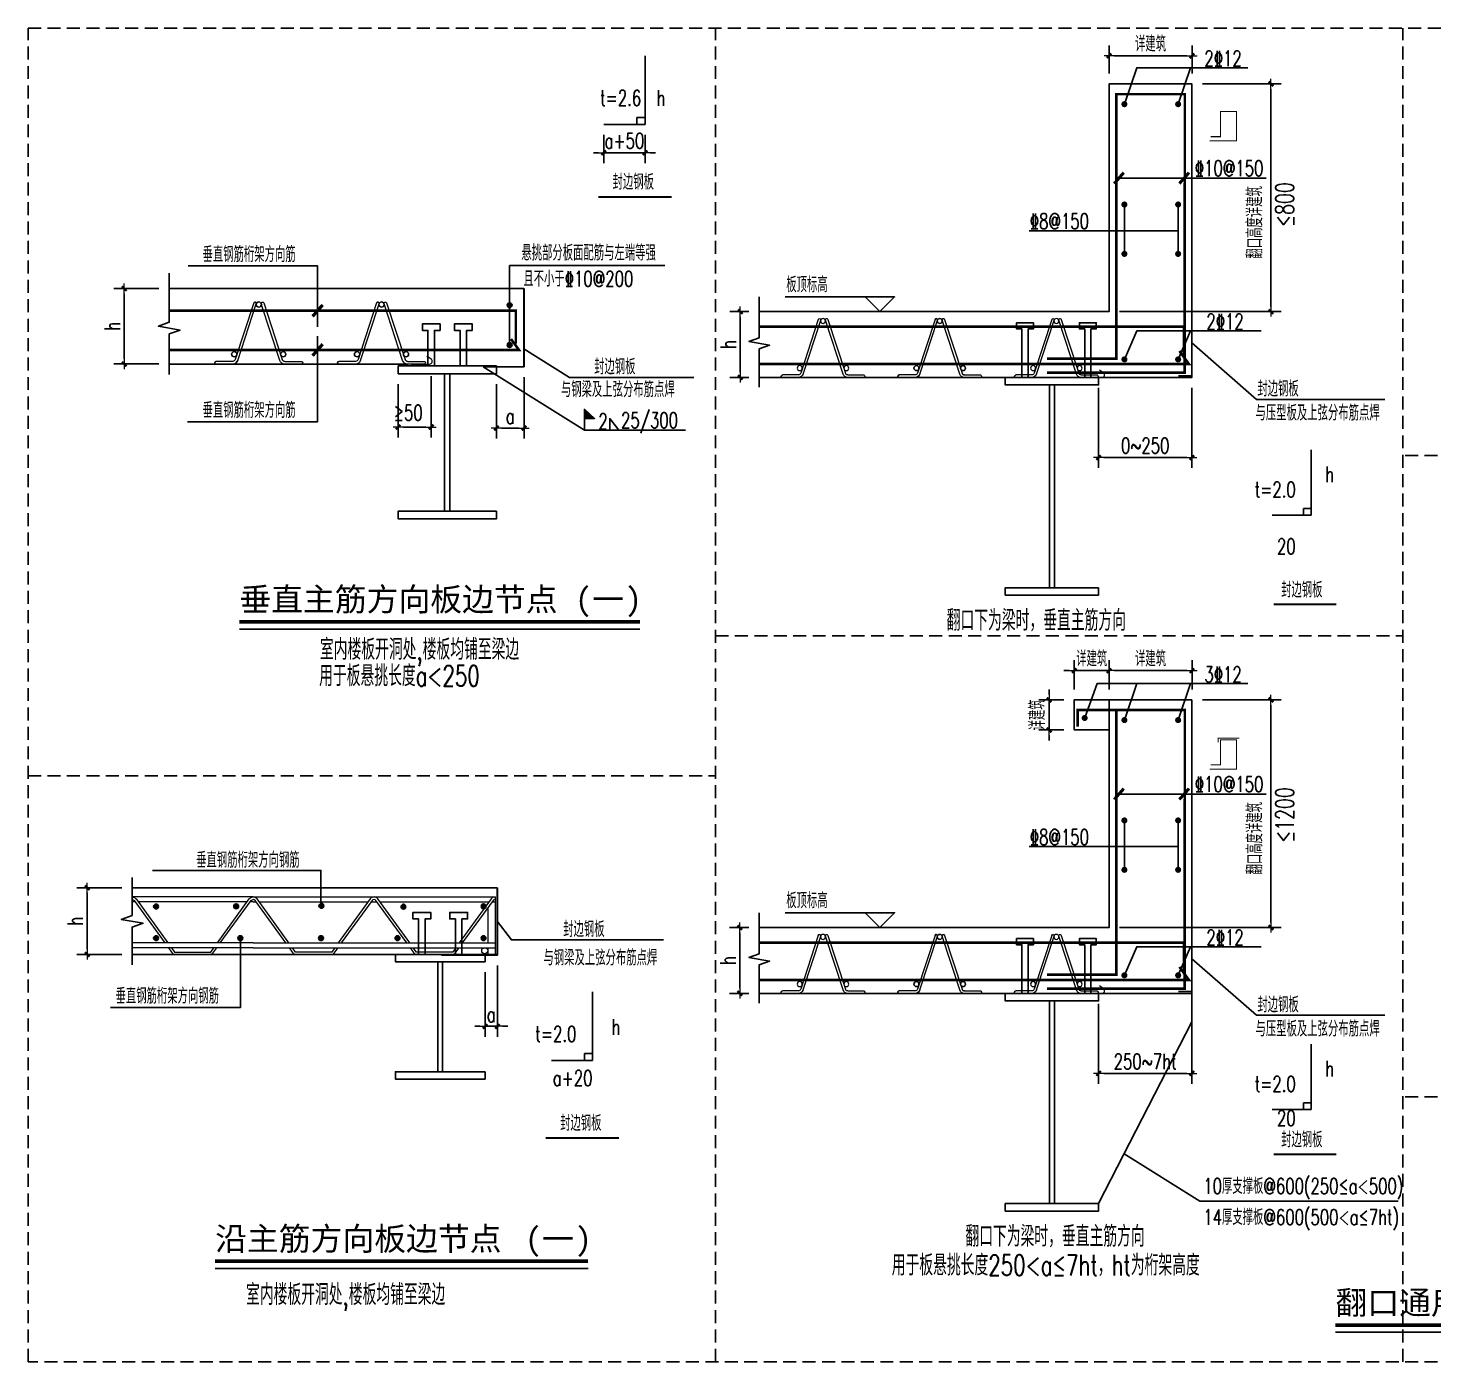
# Model space of a CAD drawing. Extents: x -1201378 to 2367219, y -619313 to 244905.
# Drawn here: x 458975 to 499653, y -465707 to -427110 of the extents above; entities that cross this region are included whole.
import ezdxf
from ezdxf.enums import TextEntityAlignment as Align

# ---------------------------------------------------------------- set-up
doc = ezdxf.new("R2010")
doc.units = 0
doc.header["$LTSCALE"] = 1000
doc.linetypes.add('DASHED', pattern=[0.75, 0.5, -0.25])
doc.linetypes.add('HIDDEN', pattern=[0.375, 0.25, -0.125])
doc.layers.get('0').update_dxf_attribs({"linetype": 'CONTINUOUS'})
doc.layers.get('Defpoints').update_dxf_attribs({"linetype": 'CONTINUOUS'})
for name, color, linetype in [('dsptext_col', 2, 'CONTINUOUS'), ('S-BAR', 1, 'CONTINUOUS'), ('S-BAR-DISTRIBUTED', 3, 'CONTINUOUS'), ('S-BG', 131, 'CONTINUOUS'), ('S-SHAPE', 51, 'CONTINUOUS'), ('S-SHAPE1', 165, 'CONTINUOUS'), ('S-SHAPE2', 165, 'HIDDEN'), ('S-SS', 111, 'CONTINUOUS'), ('S-STEEL-BEAM-PRI', 140, 'DASHED'), ('S-STEEL-BEAM-SEC', 31, 'DASHED'), ('S-STEEL-BOLT', 15, 'CONTINUOUS'), ('S-STEEL-PLATE', 7, 'CONTINUOUS'), ('S-TEXT', 21, 'CONTINUOUS')]:
    doc.layers.add(name, color=color, linetype=linetype)
doc.layers.add('S-dim', color=81, linetype='CONTINUOUS', lineweight=0)
doc.layers.add('S-STEEL-BAR-TRUSS-DECK', color=6, linetype='CONTINUOUS', lineweight=0)
doc.styles.add('DIM-TEXT', font='tj-romans1.shx', dxfattribs={"width": 0.7, "bigfont": 'tj-hztxt1.shx'})
doc.styles.add('SS1', font='tj-romans1.shx', dxfattribs={"width": 0.7, "bigfont": 'tj-hztxt1.shx'})
doc.styles.add('黑体', font='simhei.ttf', dxfattribs={"width": 0.8})
doc.dimstyles.new('S-100A', dxfattribs={"dimscale": 100, "dimtxt": 3, "dimasz": 1, "dimexe": 2, "dimexo": 2, "dimgap": 0.8, "dimtad": 1, "dimdec": 0, "dimzin": 0, "dimdsep": 46, "dimtxsty": 'SS1', "dimblk1": 'TT', "dimblk2": 'TT', "dimsah": 1, "dimcen": 1, "dimclrd": 256, "dimclre": 256, "dimclrt": 256, "dimadec": 0, "dimazin": 0, "dimtfac": 1, "dimtdec": 0, "dimtix": 1, "dimtmove": 2, "dimatfit": 0, "dimldrblk": 'TT', "dimfxl": 2, "dimtolj": 1, "dimtzin": 0, "dimarcsym": 0})

# ---------------------------------------------------------------- blocks, each defined once
blk = doc.blocks.new('钢筋桁架剖面')
at = {"color": 6}
for points in [[(-32.2, 5.5), (-3.8, 92.2, 1), (-7.6, 93.5), (-36, 6.8, -0.324329), (-39.8, 4), (-65.5, 4, 1), (-65.5, 0), (-39.8, 0, 0.324329)], [(32.2, 5.5), (3.8, 92.2, -1), (7.6, 93.5), (36, 6.8, 0.324329), (39.8, 4), (65.5, 4, -1), (65.5, 0), (39.8, 0, -0.324329)]]:
    blk.add_lwpolyline(points, format="xyb", close=True, dxfattribs=at)
for centre in [(0, 91), (-37.5, 15), (37.5, 15)]:
    blk.add_circle(centre, 4, dxfattribs=at)
blk = doc.blocks.new('TT')
blk.add_line((-0.97, 0), (0.97, 0))
at = {"const_width": 0.45}
blk.add_lwpolyline([(-0.44, -0.44), (0.44, 0.44)], dxfattribs=at)
blk = doc.blocks.new('*D6433')
at = {"layer": 'Defpoints', "color": 0, "transparency": 16777216}
for p in [(491138, -506760), (491775, -506609), (491138, -507789)]:
    blk.add_point(p, dxfattribs=at)
at = {"layer": 'S-dim', "lineweight": -2, "transparency": 16777216}
for p, q in [((491775, -506809), (491775, -507989)), ((491138, -506960), (491138, -507989)), ((491675, -507789), (491238, -507789))]:
    blk.add_line(p, q, dxfattribs=at)
at = {"layer": 'S-dim', "lineweight": -2, "transparency": 16777216, "xscale": 100, "yscale": 100, "zscale": 100, "rotation": 180}
blk.add_blockref('TT', (491138, -507789), dxfattribs=at)
at = {"layer": 'S-dim', "lineweight": -2, "transparency": 16777216, "xscale": 100, "yscale": 100, "zscale": 100}
blk.add_blockref('TT', (491775, -507789), dxfattribs=at)
at = {"layer": 'S-dim', "transparency": 16777216, "insert": (491332, -507513), "char_height": 300, "attachment_point": 5, "style": 'SS1'}
blk.add_mtext('\\A1;{\\Fromans,gbhzfs|c134;≥}50', dxfattribs=at)
blk = doc.blocks.new('*D6434')
at = {"layer": 'Defpoints', "color": 0, "transparency": 16777216}
for p in [(486723, -505117), (485854, -506572), (486723, -506572)]:
    blk.add_point(p, dxfattribs=at)
at = {"layer": 'S-dim', "lineweight": -2, "transparency": 16777216}
for p, q in [((486523, -505117), (485654, -505117)), ((485854, -505217), (485854, -506472)), ((486523, -506572), (485654, -506572))]:
    blk.add_line(p, q, dxfattribs=at)
at = {"layer": 'S-dim', "lineweight": -2, "transparency": 16777216, "xscale": 100, "yscale": 100, "zscale": 100}
for p, rotation in [((485854, -505117), 90), ((485854, -506572), 270)]:
    blk.add_blockref('TT', p, dxfattribs=dict(at, rotation=rotation))
at = {"layer": 'S-dim', "transparency": 16777216, "insert": (485624, -505845), "char_height": 300, "attachment_point": 5, "rotation": 90, "style": 'SS1'}
blk.add_mtext('\\A1;h', dxfattribs=at)
blk = doc.blocks.new('*D6435')
at = {"layer": 'Defpoints', "color": 0, "transparency": 16777216}
for p in [(493032, -506760), (493567, -506626), (493567, -507808)]:
    blk.add_point(p, dxfattribs=at)
at = {"layer": 'S-dim', "lineweight": -2, "transparency": 16777216}
for p, q in [((493567, -506826), (493567, -508008)), ((493032, -506960), (493032, -508008)), ((493132, -507808), (493467, -507808))]:
    blk.add_line(p, q, dxfattribs=at)
at = {"layer": 'S-dim', "lineweight": -2, "transparency": 16777216, "xscale": 100, "yscale": 100, "zscale": 100, "rotation": 180}
blk.add_blockref('TT', (493032, -507808), dxfattribs=at)
at = {"layer": 'S-dim', "lineweight": -2, "transparency": 16777216, "xscale": 100, "yscale": 100, "zscale": 100}
blk.add_blockref('TT', (493567, -507808), dxfattribs=at)
at = {"layer": 'S-dim', "transparency": 16777216, "insert": (493300, -507578), "char_height": 300, "attachment_point": 5, "style": 'SS1'}
blk.add_mtext('\\A1;a', dxfattribs=at)
blk = doc.blocks.new('*D6436')
at = {"layer": 'Defpoints', "color": 0, "transparency": 16777216}
for p in [(495105, -501951), (495900, -501951), (495900, -502496)]:
    blk.add_point(p, dxfattribs=at)
at = {"layer": 'S-dim', "lineweight": -2, "transparency": 16777216}
for p, q in [((495105, -502151), (495105, -502696)), ((495900, -502151), (495900, -502696)), ((495005, -502496), (494905, -502496)), ((495105, -502496), (495900, -502496)), ((496000, -502496), (496100, -502496))]:
    blk.add_line(p, q, dxfattribs=at)
at = {"layer": 'S-dim', "lineweight": -2, "transparency": 16777216, "xscale": 100, "yscale": 100, "zscale": 100}
blk.add_blockref('TT', (495105, -502496), dxfattribs=at)
at = {"layer": 'S-dim', "lineweight": -2, "transparency": 16777216, "xscale": 100, "yscale": 100, "zscale": 100, "rotation": 180}
blk.add_blockref('TT', (495900, -502496), dxfattribs=at)
at = {"layer": 'S-dim', "transparency": 16777216, "insert": (495503, -502266), "char_height": 300, "attachment_point": 5, "style": 'SS1'}
blk.add_mtext('\\A1;a+50', dxfattribs=at)
blk = doc.blocks.new('*D6448')
at = {"layer": 'Defpoints', "color": 0, "transparency": 16777216}
for p in [(506452, -500626), (504852, -501168), (506452, -501168)]:
    blk.add_point(p, dxfattribs=at)
at = {"layer": 'S-dim', "lineweight": -2, "transparency": 16777216}
for p, q in [((504852, -500968), (504852, -500426)), ((506452, -500968), (506452, -500426)), ((504952, -500626), (506352, -500626))]:
    blk.add_line(p, q, dxfattribs=at)
at = {"layer": 'S-dim', "lineweight": -2, "transparency": 16777216, "xscale": 100, "yscale": 100, "zscale": 100, "rotation": 180}
blk.add_blockref('TT', (504852, -500626), dxfattribs=at)
at = {"layer": 'S-dim', "lineweight": -2, "transparency": 16777216, "xscale": 100, "yscale": 100, "zscale": 100}
blk.add_blockref('TT', (506452, -500626), dxfattribs=at)
at = {"layer": 'S-dim', "transparency": 16777216, "insert": (505652, -500396), "char_height": 300, "attachment_point": 5, "style": 'SS1'}
blk.add_mtext('\\A1;详建筑', dxfattribs=at)
blk = doc.blocks.new('*D6449')
at = {"layer": 'Defpoints', "color": 0, "transparency": 16777216}
for p in [(498104, -505562), (497738, -506832), (498104, -506832)]:
    blk.add_point(p, dxfattribs=at)
at = {"layer": 'S-dim', "lineweight": -2, "transparency": 16777216}
for p, q in [((497904, -505562), (497538, -505562)), ((497738, -505662), (497738, -506732)), ((497904, -506832), (497538, -506832))]:
    blk.add_line(p, q, dxfattribs=at)
at = {"layer": 'S-dim', "lineweight": -2, "transparency": 16777216, "xscale": 100, "yscale": 100, "zscale": 100}
for p, rotation in [((497738, -505562), 90), ((497738, -506832), 270)]:
    blk.add_blockref('TT', p, dxfattribs=dict(at, rotation=rotation))
at = {"layer": 'S-dim', "transparency": 16777216, "insert": (497508, -506197), "char_height": 300, "attachment_point": 5, "rotation": 90, "style": 'SS1'}
blk.add_mtext('\\A1;h', dxfattribs=at)
blk = doc.blocks.new('*D6439')
at = {"layer": 'Defpoints', "color": 0, "transparency": 16777216}
for p in [(506452, -501168), (504852, -505562), (507975, -505562)]:
    blk.add_point(p, dxfattribs=at)
at = {"layer": 'S-dim', "lineweight": -2, "transparency": 16777216}
for p, q in [((506652, -501168), (508175, -501168)), ((507975, -501268), (507975, -505462)), ((505052, -505562), (508175, -505562))]:
    blk.add_line(p, q, dxfattribs=at)
at = {"layer": 'S-dim', "lineweight": -2, "transparency": 16777216, "xscale": 100, "yscale": 100, "zscale": 100}
for p, rotation in [((507975, -501168), 90), ((507975, -505562), 270)]:
    blk.add_blockref('TT', p, dxfattribs=dict(at, rotation=rotation))
at = {"layer": 'S-dim', "transparency": 16777216, "insert": (507661, -503839), "char_height": 300, "attachment_point": 5, "rotation": 90, "style": 'SS1'}
blk.add_mtext('\\A1;翻口高度详建筑', dxfattribs=at)
blk = doc.blocks.new('*D6440')
at = {"layer": 'Defpoints', "color": 0, "transparency": 16777216}
for p in [(504650, -506832), (506449, -506832), (506449, -508376)]:
    blk.add_point(p, dxfattribs=at)
at = {"layer": 'S-dim', "lineweight": -2, "transparency": 16777216}
for p, q in [((504650, -507032), (504650, -508576)), ((506449, -507032), (506449, -508576)), ((504750, -508376), (506349, -508376))]:
    blk.add_line(p, q, dxfattribs=at)
at = {"layer": 'S-dim', "lineweight": -2, "transparency": 16777216, "xscale": 100, "yscale": 100, "zscale": 100, "rotation": 180}
blk.add_blockref('TT', (504650, -508376), dxfattribs=at)
at = {"layer": 'S-dim', "lineweight": -2, "transparency": 16777216, "xscale": 100, "yscale": 100, "zscale": 100}
blk.add_blockref('TT', (506449, -508376), dxfattribs=at)
at = {"layer": 'S-dim', "transparency": 16777216, "insert": (505549, -508146), "char_height": 300, "attachment_point": 5, "style": 'SS1'}
blk.add_mtext('\\A1;0~250', dxfattribs=at)
blk = doc.blocks.new('*D6441')
at = {"layer": 'Defpoints', "color": 0, "transparency": 16777216}
for p in [(506452, -512488), (504852, -513051), (506452, -513051)]:
    blk.add_point(p, dxfattribs=at)
at = {"layer": 'S-dim', "lineweight": -2, "transparency": 16777216}
for p, q in [((504852, -512851), (504852, -512288)), ((504952, -512488), (506352, -512488)), ((506452, -512851), (506452, -512288))]:
    blk.add_line(p, q, dxfattribs=at)
at = {"layer": 'S-dim', "lineweight": -2, "transparency": 16777216, "xscale": 100, "yscale": 100, "zscale": 100, "rotation": 180}
blk.add_blockref('TT', (504852, -512488), dxfattribs=at)
at = {"layer": 'S-dim', "lineweight": -2, "transparency": 16777216, "xscale": 100, "yscale": 100, "zscale": 100}
blk.add_blockref('TT', (506452, -512488), dxfattribs=at)
at = {"layer": 'S-dim', "transparency": 16777216, "insert": (505652, -512258), "char_height": 300, "attachment_point": 5, "style": 'SS1'}
blk.add_mtext('\\A1;详建筑', dxfattribs=at)
blk = doc.blocks.new('*D6442')
at = {"layer": 'Defpoints', "color": 0, "transparency": 16777216}
for p in [(498104, -517445), (497729, -518714), (498104, -518714)]:
    blk.add_point(p, dxfattribs=at)
at = {"layer": 'S-dim', "lineweight": -2, "transparency": 16777216}
for p, q in [((497904, -517445), (497529, -517445)), ((497729, -517545), (497729, -518614)), ((497904, -518714), (497529, -518714))]:
    blk.add_line(p, q, dxfattribs=at)
at = {"layer": 'S-dim', "lineweight": -2, "transparency": 16777216, "xscale": 100, "yscale": 100, "zscale": 100}
for p, rotation in [((497729, -517445), 90), ((497729, -518714), 270)]:
    blk.add_blockref('TT', p, dxfattribs=dict(at, rotation=rotation))
at = {"layer": 'S-dim', "transparency": 16777216, "insert": (497499, -518080), "char_height": 300, "attachment_point": 5, "rotation": 90, "style": 'SS1'}
blk.add_mtext('\\A1;h', dxfattribs=at)
blk = doc.blocks.new('*D6443')
at = {"layer": 'Defpoints', "color": 0, "transparency": 16777216}
for p in [(506452, -513051), (504852, -517445), (507975, -517445)]:
    blk.add_point(p, dxfattribs=at)
at = {"layer": 'S-dim', "lineweight": -2, "transparency": 16777216}
for p, q in [((506652, -513051), (508175, -513051)), ((507975, -513151), (507975, -517345)), ((505052, -517445), (508175, -517445))]:
    blk.add_line(p, q, dxfattribs=at)
at = {"layer": 'S-dim', "lineweight": -2, "transparency": 16777216, "xscale": 100, "yscale": 100, "zscale": 100}
for p, rotation in [((507975, -513051), 90), ((507975, -517445), 270)]:
    blk.add_blockref('TT', p, dxfattribs=dict(at, rotation=rotation))
at = {"layer": 'S-dim', "transparency": 16777216, "insert": (507661, -515722), "char_height": 300, "attachment_point": 5, "rotation": 90, "style": 'SS1'}
blk.add_mtext('\\A1;翻口高度详建筑', dxfattribs=at)
blk = doc.blocks.new('*D6444')
at = {"layer": 'Defpoints', "color": 0, "transparency": 16777216}
for p in [(504650, -518714), (506449, -518714), (506449, -520258)]:
    blk.add_point(p, dxfattribs=at)
at = {"layer": 'S-dim', "lineweight": -2, "transparency": 16777216}
for p, q in [((504650, -518914), (504650, -520458)), ((506449, -518914), (506449, -520458)), ((504750, -520258), (506349, -520258))]:
    blk.add_line(p, q, dxfattribs=at)
at = {"layer": 'S-dim', "lineweight": -2, "transparency": 16777216, "xscale": 100, "yscale": 100, "zscale": 100, "rotation": 180}
blk.add_blockref('TT', (504650, -520258), dxfattribs=at)
at = {"layer": 'S-dim', "lineweight": -2, "transparency": 16777216, "xscale": 100, "yscale": 100, "zscale": 100}
blk.add_blockref('TT', (506449, -520258), dxfattribs=at)
at = {"layer": 'S-dim', "transparency": 16777216, "insert": (505549, -520028), "char_height": 300, "attachment_point": 5, "style": 'SS1'}
blk.add_mtext('\\A1;250~7ht', dxfattribs=at)
blk = doc.blocks.new('*D6454')
at = {"layer": 'Defpoints', "color": 0, "transparency": 16777216}
for p in [(504181, -512488), (504181, -513051), (504852, -513051)]:
    blk.add_point(p, dxfattribs=at)
at = {"layer": 'S-dim', "lineweight": -2, "transparency": 16777216}
for p, q in [((504081, -512488), (503981, -512488)), ((504181, -512851), (504181, -512288)), ((504852, -512488), (504181, -512488)), ((504852, -512851), (504852, -512288)), ((504952, -512488), (505052, -512488))]:
    blk.add_line(p, q, dxfattribs=at)
at = {"layer": 'S-dim', "lineweight": -2, "transparency": 16777216, "xscale": 100, "yscale": 100, "zscale": 100}
blk.add_blockref('TT', (504181, -512488), dxfattribs=at)
at = {"layer": 'S-dim', "lineweight": -2, "transparency": 16777216, "xscale": 100, "yscale": 100, "zscale": 100, "rotation": 180}
blk.add_blockref('TT', (504852, -512488), dxfattribs=at)
at = {"layer": 'S-dim', "transparency": 16777216, "insert": (504517, -512258), "char_height": 300, "attachment_point": 5, "style": 'SS1'}
blk.add_mtext('\\A1;详建筑', dxfattribs=at)
blk = doc.blocks.new('*D6455')
at = {"layer": 'Defpoints', "color": 0, "transparency": 16777216}
for p in [(503696, -513051), (504181, -513051), (504181, -513633)]:
    blk.add_point(p, dxfattribs=at)
at = {"layer": 'S-dim', "lineweight": -2, "transparency": 16777216}
for p, q in [((503981, -513051), (503496, -513051)), ((503696, -512951), (503696, -512851)), ((503696, -513633), (503696, -513051)), ((503981, -513633), (503496, -513633)), ((503696, -513733), (503696, -513833))]:
    blk.add_line(p, q, dxfattribs=at)
at = {"layer": 'S-dim', "lineweight": -2, "transparency": 16777216, "xscale": 100, "yscale": 100, "zscale": 100}
for p, rotation in [((503696, -513051), 270), ((503696, -513633), 90)]:
    blk.add_blockref('TT', p, dxfattribs=dict(at, rotation=rotation))
at = {"layer": 'S-dim', "transparency": 16777216, "insert": (503466, -513342), "char_height": 300, "attachment_point": 5, "rotation": 90, "style": 'SS1'}
blk.add_mtext('\\A1;详建筑', dxfattribs=at)
blk = doc.blocks.new('钢筋桁架立面')
at = {"color": 6}
for p, q in [((-100, 95), (100, 95)), ((-100, 87), (-95.1, 87)), ((-90.1, 87), (90.1, 87)), ((95.1, 87), (100, 87)), ((-100, 19), (100, 19)), ((-100, 11), (100, 11))]:
    blk.add_line(p, q, dxfattribs=at)
for points in [[(-40.9, 19), (-93.5, 91.7, 0.240457), (-100, 95)], [(100, 95, 0.240457), (93.5, 91.7), (40.9, 19)], [(-45.8, 19), (-96.8, 89.3, 0.240457), (-100, 91)], [(100, 91, 0.240457), (96.8, 89.3), (45.8, 19)]]:
    blk.add_lwpolyline(points, format="xyb", dxfattribs=at)
for points in [[(-30, 0), (0, 0), (-32, 0), (-40, 11)], [(35.1, 11), (30, 4), (0, 4), (-30, 4), (-35.1, 11)], [(40, 11), (32, 0), (0, 0)]]:
    blk.add_lwpolyline(points, dxfattribs=at)
blk = doc.blocks.new('钢筋桁架立面端部')
at = {"color": 6}
for p, q in [((100, 95), (100, 0)), ((88, 77.3), (88, 19)), ((88, 11), (88, 0)), ((88, 0), (100, 0))]:
    blk.add_line(p, q, dxfattribs=at)
blk.add_circle((83, 6), 5, dxfattribs=at)
blk.add_blockref('钢筋桁架立面', (0, 0))
blk = doc.blocks.new('*D6465')
at = {"layer": 'Defpoints', "color": 0, "transparency": 16777216}
for p in [(486006, -516677), (485138, -517963), (486006, -517963)]:
    blk.add_point(p, dxfattribs=at)
at = {"layer": 'S-dim', "lineweight": -2, "transparency": 16777216}
for p, q in [((485806, -516677), (484938, -516677)), ((485138, -516777), (485138, -517863)), ((485806, -517963), (484938, -517963))]:
    blk.add_line(p, q, dxfattribs=at)
at = {"layer": 'S-dim', "lineweight": -2, "transparency": 16777216, "xscale": 100, "yscale": 100, "zscale": 100}
for p, rotation in [((485138, -516677), 90), ((485138, -517963), 270)]:
    blk.add_blockref('TT', p, dxfattribs=dict(at, rotation=rotation))
at = {"layer": 'S-dim', "transparency": 16777216, "insert": (484908, -517320), "char_height": 300, "attachment_point": 5, "rotation": 90, "style": 'SS1'}
blk.add_mtext('\\A1;h', dxfattribs=at)
blk = doc.blocks.new('*D6466')
at = {"layer": 'Defpoints', "color": 0, "transparency": 16777216}
for p in [(492815, -518103), (493053, -517976), (493053, -519350)]:
    blk.add_point(p, dxfattribs=at)
at = {"layer": 'S-dim', "lineweight": -2, "transparency": 16777216}
for p, q in [((493053, -518176), (493053, -519550)), ((492815, -518303), (492815, -519550)), ((492715, -519350), (492615, -519350)), ((492815, -519350), (493053, -519350)), ((493153, -519350), (493253, -519350))]:
    blk.add_line(p, q, dxfattribs=at)
at = {"layer": 'S-dim', "lineweight": -2, "transparency": 16777216, "xscale": 100, "yscale": 100, "zscale": 100}
blk.add_blockref('TT', (492815, -519350), dxfattribs=at)
at = {"layer": 'S-dim', "lineweight": -2, "transparency": 16777216, "xscale": 100, "yscale": 100, "zscale": 100, "rotation": 180}
blk.add_blockref('TT', (493053, -519350), dxfattribs=at)
at = {"layer": 'S-dim', "transparency": 16777216, "insert": (492934, -519120), "char_height": 300, "attachment_point": 5, "style": 'SS1'}
blk.add_mtext('\\A1;a', dxfattribs=at)
blk = doc.blocks.new('楼承板')
at = {"layer": 'S-BAR-DISTRIBUTED'}
h = blk.add_hatch(color=2, dxfattribs=at)
h.dxf.hatch_style = 1
edge = h.paths.add_edge_path()
edge.add_arc((493288.1, -505438.9), 46.7, 0, 360)
h = blk.add_hatch(color=2, dxfattribs=at)
h.dxf.hatch_style = 1
edge = h.paths.add_edge_path()
edge.add_arc((493288.1, -506205.2), 46.7, 0, 360)
h = blk.add_hatch(color=2, dxfattribs=at)
h.dxf.hatch_style = 1
edge = h.paths.add_edge_path()
edge.add_arc((486468.1, -517039.1), 46.7, 0, 360)
h = blk.add_hatch(color=2, dxfattribs=at)
h.dxf.hatch_style = 1
edge = h.paths.add_edge_path()
edge.add_arc((488013.2, -517035.6), 46.7, 0, 360)
h = blk.add_hatch(color=2, dxfattribs=at)
h.dxf.hatch_style = 1
edge = h.paths.add_edge_path()
edge.add_arc((489657.2, -517026.5), 46.7, 0, 360)
h = blk.add_hatch(color=2, dxfattribs=at)
h.dxf.hatch_style = 1
edge = h.paths.add_edge_path()
edge.add_arc((491239.7, -517042.5), 46.7, 0, 360)
h = blk.add_hatch(color=2, dxfattribs=at)
h.dxf.hatch_style = 1
edge = h.paths.add_edge_path()
edge.add_arc((492785.7, -517035.2), 46.7, 0, 360)
h = blk.add_hatch(color=2, dxfattribs=at)
h.dxf.hatch_style = 1
edge = h.paths.add_edge_path()
edge.add_arc((486468.1, -517648.1), 46.7, 0, 360)
h = blk.add_hatch(color=2, dxfattribs=at)
h.dxf.hatch_style = 1
edge = h.paths.add_edge_path()
edge.add_arc((488093.6, -517648.1), 46.7, 0, 360)
h = blk.add_hatch(color=2, dxfattribs=at)
h.dxf.hatch_style = 1
edge = h.paths.add_edge_path()
edge.add_arc((489649.2, -517648.1), 46.7, 0, 360)
h = blk.add_hatch(color=2, dxfattribs=at)
h.dxf.hatch_style = 1
edge = h.paths.add_edge_path()
edge.add_arc((491125.3, -517648.1), 46.7, 0, 360)
h = blk.add_hatch(color=2, dxfattribs=at)
h.dxf.hatch_style = 1
edge = h.paths.add_edge_path()
edge.add_arc((492785.7, -517648.1), 46.7, 0, 360)
at = {"layer": 'S-SS'}
blk.add_hatch(color=256, dxfattribs=at).paths.add_polyline_path([(494731.3, -507445.5), (494731.3, -507621.1), (494925.9, -507621.1)])
at = {"layer": 'dsptext_col'}
blk.add_lwpolyline([(504852.3, -513051.1), (504181.5, -513051.1), (504181.5, -513633), (504852.3, -513633)], dxfattribs=at)
at = {"layer": 'S-BAR', "const_width": 50}
for points in [[(503655, -506470.5), (504990.1, -506470.5), (504990.1, -501366.6), (506314, -501366.6), (506310.5, -506739.5), (503655, -506739.5)], [(506297.9, -506461.8), (506297.9, -505853.8), (498103.9, -505853.8), (498103.9, -505853.8)], [(506208.9, -506321.9), (506392.7, -506573.5), (498103.9, -506573.5)], [(503655, -518353.1), (504990.1, -518353.1), (504990.1, -513249.2), (506314, -513249.2), (506310.5, -518622.1), (503655, -518622.1)], [(504990.1, -513249.2), (504246.5, -513249.2), (504246.5, -513567)], [(506297.9, -518344.5), (506297.9, -517736.4), (498103.9, -517736.4), (498103.9, -517736.4)], [(506208.9, -518204.5), (506392.7, -518456.2), (498103.9, -518456.2)]]:
    blk.add_lwpolyline(points, dxfattribs=at)
at = {"layer": 'S-BAR', "linetype": 'Continuous', "ltscale": 0.2, "const_width": 60}
for points in [[(505119.4, -501559.7, 1), (505176.4, -501559.7, 1)], [(506156, -501559.7, 1), (506213.1, -501559.7, 1)], [(505119.4, -503495.1, 1), (505176.4, -503495.1, 1)], [(506156, -503495.1, 1), (506213.1, -503495.1, 1)], [(505119.4, -504447.8, 1), (505176.4, -504447.8, 1)], [(506156, -504447.8, 1), (506213.1, -504447.8, 1)], [(505119.4, -506483.4, 1), (505176.4, -506483.4, 1)], [(506156, -506483.4, 1), (506213.1, -506483.4, 1)], [(504410.3, -513401.5, -1), (504353.2, -513401.5, -1)], [(505119.4, -513442.4, 1), (505176.4, -513442.4, 1)], [(506156, -513442.4, 1), (506213.1, -513442.4, 1)], [(505119.4, -515377.7, 1), (505176.4, -515377.7, 1)], [(506156, -515377.7, 1), (506213.1, -515377.7, 1)], [(505119.4, -516330.5, 1), (505176.4, -516330.5, 1)], [(506156, -516330.5, 1), (506213.1, -516330.5, 1)], [(505119.4, -518366.1, 1), (505176.4, -518366.1, 1)], [(506156, -518366.1, 1), (506213.1, -518366.1, 1)]]:
    blk.add_lwpolyline(points, format="xyb", close=True, dxfattribs=at)
at = {"layer": 'S-BAR', "linetype": 'Continuous', "ltscale": 0.2}
for points, const_width in [([(506811.2, -502186.5), (507004.4, -502186.5), (507004.4, -501700.4), (507308.4, -501700.4), (507308.4, -502265.4), (506790.1, -502265.4)], 20), ([(493407.6, -506182.9), (493407.6, -505543.1), (486722.5, -505543.1), (486722.5, -505543.1)], 50), ([(493314, -506089.7), (493467.9, -506300.4), (486722.5, -506300.4)], 50), ([(506811.2, -514307.8), (507004.4, -514307.8), (507004.4, -513821.8), (507308.4, -513821.8), (507308.4, -514386.8), (506790.1, -514386.8)], 20), ([(507363.9, -513789.6), (506958.9, -513789.6), (506958.9, -513868.8)], 20)]:
    blk.add_lwpolyline(points, dxfattribs=dict(at, const_width=const_width))
at = {"layer": 'S-BAR-DISTRIBUTED'}
for centre in [(493288.1, -505438.9), (493288.1, -506205.2), (486468.1, -517039.1), (488013.2, -517035.6), (489657.2, -517026.5), (491239.7, -517042.5), (492785.7, -517035.2), (486468.1, -517648.1), (488093.6, -517648.1), (489649.2, -517648.1), (491125.3, -517648.1), (492785.7, -517648.1)]:
    blk.add_circle(centre, 46.7, dxfattribs=at)
at = {"layer": 'S-BG'}
for points in [[(500145.4, -505277.1), (500430.5, -505562.3), (500715.6, -505277.1), (498602.1, -505277.1)], [(500730.6, -505562.3), (500055.8, -505562.3)], [(500145.4, -517159.8), (500430.5, -517444.9), (500715.6, -517159.8), (498602.1, -517159.8)], [(500730.6, -517444.9), (500055.8, -517444.9)]]:
    blk.add_lwpolyline(points, dxfattribs=at)
at = {"layer": 'S-SHAPE', "ltscale": 0.05}
for p, q in [((486722.5, -506572.4), (491333.7, -506572.4)), ((493050.2, -516679.5), (486006.3, -516679.5))]:
    blk.add_line(p, q, dxfattribs=at)
for points in [[(498103.9, -505562.3), (504852.3, -505562.3), (504852.3, -505562.3), (504852.3, -501168.5), (506451.8, -501168.5), (506451.8, -506831.8), (498103.9, -506831.8)], [(486722.5, -505117.3), (493564.6, -505117.3), (493564.6, -506609)], [(498103.9, -517444.9), (504852.3, -517444.9), (504852.3, -517444.9), (504852.3, -513051.1), (506451.8, -513051.1)], [(506451.8, -513051.1), (506451.8, -518714.5), (498103.9, -518714.5)], [(486006.3, -517962.8), (493050.2, -517962.8), (493050.2, -516679.5), (493050.2, -517962.2)]]:
    blk.add_lwpolyline(points, dxfattribs=at)
at = {"layer": 'S-SHAPE1'}
for points in [[(486722.5, -504817.3), (486722.5, -505766.9), (486512.5, -505843.3), (486932.5, -505917.4), (486722.5, -505991.9), (486722.5, -506772.4)], [(498103.9, -505277.1), (498103.9, -506066.3), (497904.3, -506139), (498303.5, -506209.3), (498103.9, -506280.2), (498103.9, -507021.9)], [(486006.3, -516479.5), (486006.3, -517210), (485796.3, -517286.4), (486216.3, -517360.4), (486006.3, -517435), (486006.3, -518165.5)], [(498103.9, -517159.8), (498103.9, -517949), (497904.3, -518021.6), (498303.5, -518092), (498103.9, -518162.8), (498103.9, -518904.6)]]:
    blk.add_lwpolyline(points, dxfattribs=at)
at = {"layer": 'S-SHAPE2'}
for p, q in [((483999.5, -525823.6), (483999.5, -500092.2)), ((483999.5, -500092.2), (524690.1, -500092.2)), ((497259.7, -525823.6), (497259.7, -500092.2)), ((510518.2, -525823.6), (510518.2, -500092.2)), ((524690.1, -508339.9), (510518.2, -508339.9)), ((497259.7, -511817.9), (510518.2, -511817.9)), ((483999.5, -514517.6), (497259.7, -514517.6)), ((524690.1, -520710.4), (510518.2, -520710.4)), ((524690.1, -525823.6), (483999.5, -525823.6))]:
    blk.add_line(p, q, dxfattribs=at)
at = {"layer": 'S-SS', "ltscale": 0.1}
for p, q in [((505043.3, -502985.9), (507881.9, -502985.9)), ((505147.9, -504447.8), (505147.9, -503495.1)), ((506184.5, -504447.8), (506184.5, -503495.1)), ((506184.5, -504000.2), (503312.7, -504000.2)), ((505043.3, -514868.5), (507881.9, -514868.5)), ((505147.9, -516330.5), (505147.9, -515377.7)), ((506184.5, -516330.5), (506184.5, -515377.7)), ((506184.5, -515882.9), (503312.7, -515882.9))]:
    blk.add_line(p, q, dxfattribs=at)
at = {"layer": 'S-SS'}
for p, q in [((494731.3, -507848.2), (492774.8, -506626.3)), ((496680.4, -507848.2), (494731.3, -507848.2)), ((506604.5, -522720.5), (505144.2, -521808.5)), ((510426.6, -522720.5), (506604.5, -522720.5))]:
    blk.add_line(p, q, dxfattribs=at)
at = {"layer": 'S-SS', "ltscale": 0.1}
for points in [[(505147.9, -501559.7), (505387.4, -500855.9), (507531.6, -500855.9)], [(506184.5, -501559.7), (506424, -500855.9), (507369.1, -500855.9)], [(504381.8, -513401.5), (504621.2, -512738.6), (505566.3, -512738.6)], [(505147.9, -513442.4), (505387.4, -512738.6), (507531.6, -512738.6)], [(506184.5, -513442.4), (506424, -512738.6), (507369.1, -512738.6)]]:
    blk.add_lwpolyline(points, dxfattribs=at)
at = {"layer": 'S-SS', "ltscale": 0.1, "const_width": 59.1}
for points in [[(504950.7, -503091.2), (505135.9, -502880.6)], [(506208.3, -503091.2), (506393.5, -502880.6)], [(504950.7, -514973.9), (505135.9, -514763.2)], [(506208.3, -514973.9), (506393.5, -514763.2)]]:
    blk.add_lwpolyline(points, dxfattribs=at)
at = {"layer": 'S-SS'}
for points, const_width in [([(496412.9, -503349.5), (494996.6, -503349.5)], 38.9), ([(489487.1, -505653.9), (489681.8, -505432.3)], 62.2), ([(489487.1, -506411.2), (489681.8, -506189.6)], 62.2), ([(509238.7, -511211), (508026.7, -511211)], 37), ([(495401.2, -521506.2), (493984.9, -521506.2)], 38.9), ([(509238.7, -521818), (508026.7, -521818)], 37)]:
    blk.add_lwpolyline(points, dxfattribs=dict(at, const_width=const_width))
for points in [[(493288.1, -506205.2), (493288.1, -504673.2), (496282.3, -504673.2)], [(489584.5, -505855.7), (489584.5, -504681.3), (487088.1, -504681.3)], [(489584.5, -506032.4), (489584.5, -507686.6), (487076.8, -507686.6)], [(505147.9, -506483.4), (505387.4, -505932.4), (507785.5, -505932.4)], [(506184.5, -506483.4), (506424, -505932.4), (507623.1, -505932.4)], [(493564.6, -506280.9), (494445.4, -506831.1), (496844.5, -506831.1)], [(506451.8, -506166), (507696.1, -507254.1), (510174.2, -507254.1)], [(494731.3, -507848.2), (494731.3, -507445.5), (494925.9, -507621.1), (494731.3, -507621.1)], [(495218.2, -507625.3), (495218.2, -507848.2), (495218.2, -507625.3), (495397.1, -507848.2)], [(489649.2, -517035.9), (489649.2, -516341.6), (486401.5, -516341.6)], [(493050.2, -517320.8), (493321.5, -517684), (496255.4, -517684)], [(488093.6, -517648.1), (488093.6, -518987.2), (485586, -518987.2)], [(505147.9, -518366.1), (505387.4, -517815), (507785.5, -517815)], [(506184.5, -518366.1), (506424, -517815), (507623.1, -517815)], [(506451.8, -518048.7), (507696.1, -519136.8), (510174.2, -519136.8)]]:
    blk.add_lwpolyline(points, dxfattribs=at)
at = {"layer": 'S-STEEL-BAR-TRUSS-DECK'}
for points in [[(491391.1, -506572.2), (491743.9, -506572.2, 0.7311764), (491773, -506480.7), (491689.1, -506421.3)], [(504381.4, -506831.8), (504716.7, -506831.8, 0.7311764), (504744.3, -506744.9), (504664.6, -506688.4)], [(504381.4, -518714.5), (504716.7, -518714.5, 0.7311764), (504744.3, -518627.5), (504664.6, -518571)]]:
    blk.add_lwpolyline(points, format="xyb", dxfattribs=at)
at = {"layer": 'S-STEEL-BEAM-PRI', "linetype": 'ByBlock', "ltscale": 0.05}
for p, q in [((492035, -506760.2), (492035, -509409.4)), ((492135.8, -509409.4), (492135.8, -506760.2)), ((503701.7, -506975.5), (503701.7, -510888.1)), ((503797.5, -510888.1), (503797.5, -506975.5)), ((491903, -518102.8), (491903, -520227.3)), ((491996.4, -520227.3), (491996.4, -518102.8)), ((503701.7, -518858.2), (503701.7, -522770.8)), ((503797.5, -522770.8), (503797.5, -518858.2))]:
    blk.add_line(p, q, dxfattribs=at)
blk.add_lwpolyline([(493032.3, -506609), (491138.4, -506609), (491138.4, -506760.2), (493032.3, -506760.2), (493032.3, -506609)], dxfattribs=at)
for points in [[(504649.5, -506831.8), (502849.6, -506831.8), (502849.6, -506975.5), (504649.5, -506975.5)], [(493032.3, -509409.4), (491138.4, -509409.4), (491138.4, -509560.6), (493032.3, -509560.6)], [(504649.5, -510888.1), (502849.6, -510888.1), (502849.6, -511031.8), (504649.5, -511031.8)], [(491084.4, -517962.8), (491084.4, -518102.8), (492815, -518102.8), (492815, -517962.8)], [(504649.5, -518714.5), (502849.6, -518714.5), (502849.6, -518858.2), (504649.5, -518858.2)], [(492815, -520227.3), (491084.4, -520227.3), (491084.4, -520367.3), (492815, -520367.3)], [(504649.5, -522770.8), (502849.6, -522770.8), (502849.6, -522914.5), (504649.5, -522914.5)]]:
    blk.add_lwpolyline(points, close=True, dxfattribs=at)
at = {"layer": 'S-STEEL-BEAM-SEC', "linetype": 'ByBlock', "ltscale": 0.05}
for p, q in [((495900, -500626.9), (495900, -501950.7)), ((495105.3, -501950.7), (495900, -501950.7)), ((495900, -501816.8), (495744, -501816.8)), ((495744, -501816.8), (495744, -501950.7)), ((492774.8, -506626.3), (493567.1, -506626.3)), ((506188.4, -506797.8), (506451.8, -506797.8)), ((508751.2, -508229), (508751.2, -509487.1)), ((507996, -509487.1), (508751.2, -509487.1)), ((508751.2, -509359.8), (508603, -509359.8)), ((508603, -509359.8), (508603, -509487.1)), ((491973.4, -517975.7), (493052.7, -517975.7)), ((494888.3, -518684.6), (494888.3, -520008.4)), ((506188.4, -518680.4), (506451.8, -518680.4)), ((508751.2, -519696.1), (508751.2, -520954.2)), ((494093.6, -520008.4), (494888.3, -520008.4)), ((494888.3, -519874.5), (494732.3, -519874.5)), ((494732.3, -519874.5), (494732.3, -520008.4)), ((508751.2, -520826.9), (508603, -520826.9)), ((508603, -520826.9), (508603, -520954.2)), ((507996, -520954.2), (508751.2, -520954.2))]:
    blk.add_line(p, q, dxfattribs=at)
at = {"layer": 'S-STEEL-BEAM-SEC', "linetype": 'ByBlock'}
for p, q in [((493567.1, -506626.3), (493567.1, -505117.3)), ((506451.8, -506797.8), (506451.8, -505449)), ((493052.7, -517975.7), (493052.7, -516679.5)), ((506451.8, -518680.4), (506451.8, -517331.6))]:
    blk.add_line(p, q, dxfattribs=at)
at = {"layer": 'S-STEEL-BOLT'}
for points in [[(491837.6, -506609), (491837.6, -505924.6), (491946.5, -505924.6), (491946.5, -505800.2), (491604.3, -505800.2), (491604.3, -505924.6), (491713.2, -505924.6), (491713.2, -506609)], [(492333.2, -506609), (492333.2, -505924.6), (492224.3, -505924.6), (492224.3, -505800.2), (492566.5, -505800.2), (492566.5, -505924.6), (492457.6, -505924.6), (492457.6, -506609)], [(503170.3, -506831.8), (503170.3, -505894), (503066.8, -505894), (503066.8, -505775.7), (503392.1, -505775.7), (503392.1, -505894), (503288.6, -505894), (503288.6, -506831.8)], [(504384.5, -506831.8), (504384.5, -505894), (504281, -505894), (504281, -505775.7), (504606.2, -505775.7), (504606.2, -505894), (504502.8, -505894), (504502.8, -506831.8)], [(491531.9, -517962.8), (491531.9, -517278.3), (491423, -517278.3), (491423, -517153.9), (491765.2, -517153.9), (491765.2, -517278.3), (491656.3, -517278.3), (491656.3, -517962.8)], [(492367.5, -517962.8), (492367.5, -517278.3), (492476.4, -517278.3), (492476.4, -517153.9), (492134.2, -517153.9), (492134.2, -517278.3), (492243.1, -517278.3), (492243.1, -517962.8)], [(503170.3, -518714.5), (503170.3, -517776.6), (503066.8, -517776.6), (503066.8, -517658.4), (503392.1, -517658.4), (503392.1, -517776.6), (503288.6, -517776.6), (503288.6, -518714.5)], [(504384.5, -518714.5), (504384.5, -517776.6), (504281, -517776.6), (504281, -517658.4), (504606.2, -517658.4), (504606.2, -517776.6), (504502.8, -517776.6), (504502.8, -518714.5)]]:
    blk.add_lwpolyline(points, dxfattribs=at)
at = {"layer": 'S-STEEL-PLATE'}
blk.add_lwpolyline([(506451.8, -518714.5), (506451.8, -519264.5), (504649.5, -522770.8)], dxfattribs=at)
at = {"layer": 'S-TEXT', "const_width": 70}
for points in [[(488074.5, -511548), (495802.1, -511548)], [(487607.7, -523882.9), (494802.2, -523882.9)], [(509219.7, -525112.5), (513258.2, -525112.5)]]:
    blk.add_lwpolyline(points, dxfattribs=at)
at = {"layer": 'S-TEXT'}
for points in [[(488074.5, -511688), (495802.1, -511688)], [(487607.7, -524022.9), (494802.2, -524022.9)], [(509219.7, -525252.5), (513258.2, -525252.5)]]:
    blk.add_lwpolyline(points, dxfattribs=at)
at = {"layer": 'S-STEEL-BAR-TRUSS-DECK'}
for name, p, xscale, yscale, zscale in [('钢筋桁架剖面', (488448.9, -506572.2), 12.59999999776483, 12.59999999776483, 12.59999999776483), ('钢筋桁架剖面', (488448.9, -506572.2), -12.59999999776483, 12.60000000707805, 12.6), ('钢筋桁架剖面', (490817.7, -506572.2), 12.59999999776483, 12.59999999776483, 12.59999999776483), ('钢筋桁架剖面', (490817.7, -506572.2), -12.59999999776483, 12.60000000707805, 12.6), ('钢筋桁架剖面', (499334, -506831.8), -11.97465680919576, 11.97465681804676, 11.97465681132), ('钢筋桁架剖面', (501585.2, -506831.8), 11.97465680919576, 11.97465680919576, 11.97465680919576), ('钢筋桁架剖面', (501585.2, -506831.8), -11.97465680919576, 11.97465681804676, 11.97465681132), ('钢筋桁架剖面', (503836.4, -506831.8), -11.97465680919576, 11.97465681804676, 11.97465681132), ('钢筋桁架立面', (487172.9, -517962.8), -11.66666666045785, 11.66666666977108, 11.66666666666667), ('钢筋桁架立面', (489506.3, -517962.8), 11.66666666045785, 11.66666666045785, 11.66666666045785), ('钢筋桁架立面端部', (491839.6, -517962.8), 11.66666666045785, 11.66666666045785, 11.66666666045785), ('钢筋桁架剖面', (499334, -518714.5), -11.97465680919576, 11.97465681804676, 11.97465681132), ('钢筋桁架剖面', (501585.2, -518714.5), 11.97465680919576, 11.97465680919576, 11.97465680919576), ('钢筋桁架剖面', (501585.2, -518714.5), -11.97465680919576, 11.97465681804676, 11.97465681132), ('钢筋桁架剖面', (503836.4, -518714.5), -11.97465680919576, 11.97465681804676, 11.97465681132)]:
    blk.add_blockref(name, p, dxfattribs=dict(at, xscale=xscale, yscale=yscale, zscale=zscale))
at = {"layer": 'S-dim', "style": 'DIM-TEXT', "width": 0.7}
for s, p in [('≤800', (508414.8, -503926.6)), ('≤1200', (508414.8, -515809.2))]:
    blk.add_text(s, height=350, rotation=90, dxfattribs=at).set_placement(p)
at = {"layer": 'S-SS', "ltscale": 0.1, "style": 'SS1', "width": 0.7}
for s, p in [('2%%15312', (506691.6, -500827.8)), ('%%15310@150', (506507.1, -502945.4)), ('%%1538@150', (503321.7, -503966.5)), ('板顶标高', (498624.8, -505189.8)), ('2%%15312', (506730.3, -505904.3)), ('20', (508090.7, -510240.6)), ('3%%15312', (506691.6, -512710.4)), ('%%15310@150', (506507.1, -514828.1)), ('%%1538@150', (503321.7, -515849.1)), ('板顶标高', (498624.8, -517072.4)), ('2%%15312', (506730.3, -517786.9)), ('20', (508090.7, -521271.1))]:
    blk.add_text(s, height=300, dxfattribs=at).set_placement(p)
at = {"layer": 'S-SS', "style": 'SS1', "width": 0.7}
for s, height, p in [('t=2.6', 300, (495033.4, -501590.2)), ('h', 300, (496123.4, -501590.2)), ('封边钢板', 300, (495274.2, -503209.4)), ('室内楼板开洞处,楼板均铺至梁边', 400, (489628.8, -512278.9)), ('用于板悬挑长度a<250', 400, (489613.6, -512788.3)), ('垂直钢筋桁架方向钢筋', 300, (487241.5, -516290.4)), ('h', 300, (495255.1, -519514.5)), ('t=2.0', 300, (493783.1, -519647.8)), ('a+20', 300, (494121.7, -520498.4)), ('封边钢板', 300, (494262.5, -521366.1)), ('用于板悬挑长度250<a≤7ht，ht为桁架高度', 400, (500659.7, -524157.7)), ('室内楼板开洞处,楼板均铺至梁边', 400, (488203.1, -524725.9))]:
    blk.add_text(s, height=height, rotation=360, dxfattribs=at).set_placement(p)
for s, p in [('垂直钢筋桁架方向筋', (488262.1, -504606.8)), ('垂直钢筋桁架方向筋', (488262.1, -507612)), ('垂直钢筋桁架方向钢筋', (486684.4, -518912.6))]:
    blk.add_text(s, height=300, dxfattribs=at).set_placement(p, align=Align.CENTER)
for s, height, p in [('悬挑部分板面配筋与左端等强', 300, (493514.9, -504576.3)), ('且不小于%%15310@200', 300, (493552.4, -505078.4)), ('封边钢板', 300, (494918.3, -506773.4)), ('与钢梁及上弦分布筋点焊', 300, (494277.9, -507212.6)), ('封边钢板', 300, (507713.1, -507199.4)), ('与压型板及上弦分布筋点焊', 300, (507678.2, -507664.1)), ('2', 300, (494999.9, -507828.7)), ('25/300', 300, (495438.5, -507807.3)), ('h', 300, (509023.5, -508849.4)), ('t=2.0', 300, (507661.1, -509144.4)), ('封边钢板', 300, (508171.3, -511077.8)), ('翻口下为梁时，垂直主筋方向', 400, (501719.2, -511719, 0)), ('封边钢板', 300, (494321.9, -517626.3)), ('与钢梁及上弦分布筋点焊', 300, (493941.5, -518175.6)), ('封边钢板', 300, (507713.1, -519082)), ('与压型板及上弦分布筋点焊', 300, (507678.2, -519546.7)), ('h', 300, (509023.5, -520316.5)), ('t=2.0', 300, (507661.1, -520611.5)), ('封边钢板', 300, (508171.3, -521684.8)), ('10厚支撑板@600(250%%157a<500)', 300, (506670.6, -522581.8)), ('14厚支撑板@600(500<a≤7ht)', 300, (506670.6, -523180.7)), ('翻口下为梁时，垂直主筋方向', 400, (502081.1, -523601.7, 0))]:
    blk.add_text(s, height=height, dxfattribs=at).set_placement(p)
at = {"layer": 'S-TEXT', "style": '黑体'}
for s, p in [('垂直主筋方向板边节点', (488074.5, -511337.1)), ('(', (494555.5, -511337.1)), (')', (495527.6, -511337.1)), ('一', (494879.5, -511337.1)), ('沿主筋方向板边节点', (487607.7, -523672)), ('(', (493589.4, -523679.5)), (')', (494561.6, -523679.5)), ('一', (493913.5, -523679.5)), ('翻口通用做法', (509219.7, -524906.7))]:
    blk.add_text(s, height=450, dxfattribs=at).set_placement(p)
at = {"layer": 'S-dim'}
for base, p1, p2, text, picture, middle in [((506451.8, -500625.8), (504852.3, -501168.5), (506451.8, -501168.5), '详建筑', '*D6448', (505652.1, -500395.8)), ((493567.1, -507807.6), (493032.3, -506760.2), (493567.1, -506626.3), 'a', '*D6435', (493299.7, -507577.6)), ((506449.4, -508375.9), (504649.5, -506831.8), (506449.4, -506831.8), '0~250', '*D6440', (505549.5, -508145.9)), ((506451.8, -512488), (504852.3, -513051.1), (506451.8, -513051.1), '详建筑', '*D6441', (505652.1, -512258)), ((493052.7, -519350.2), (492815, -518102.8), (493052.7, -517975.7), 'a', '*D6466', (492933.9, -519120.2)), ((506449.4, -520258.5), (504649.5, -518714.5), (506449.4, -518714.5), '250~7ht', '*D6444', (505549.5, -520028.5))]:
    dim = blk.add_linear_dim(base=base, p1=p1, p2=p2, text=text, dimstyle='S-100A', dxfattribs=at)
    dim.commit()
    dim.dimension.update_dxf_attribs({"geometry": picture, "text_midpoint": middle})
for base, p1, p2, angle, text, picture, middle in [((507975.5, -505562.3), (506451.8, -501168.5), (504852.3, -505562.3), 90, '翻口高度详建筑', '*D6439', (507661.5, -503839.5)), ((491138.4, -507788.9), (491775.4, -506609), (491138.4, -506760.2), 180, '{\\Fromans,gbhzfs|c134;≥}50', '*D6433', (491332, -507513.1)), ((507975.5, -517444.9), (506451.8, -513051.1), (504852.3, -517444.9), 90, '翻口高度详建筑', '*D6443', (507661.5, -515722.1))]:
    dim = blk.add_linear_dim(base=base, p1=p1, p2=p2, angle=angle, text=text, dimstyle='S-100A', dxfattribs=at)
    dim.commit()
    dim.dimension.update_dxf_attribs({"geometry": picture, "text_midpoint": middle, "dimtype": 128})
dim = blk.add_aligned_dim(p1=(495105.3, -501950.7), p2=(495900, -501950.7), distance=-545.4, text='a+50', dimstyle='S-100A', dxfattribs=at)
dim.commit()
dim.dimension.update_dxf_attribs({"geometry": '*D6436', "text_midpoint": (495502.6, -502266.1)})
for base, p1, p2, angle, text, picture, middle in [((485854, -506572.4), (486722.5, -505117.3), (486722.5, -506572.4), 90, 'h', '*D6434', (485624, -505844.9)), ((497738.3, -506831.8), (498103.9, -505562.3), (498103.9, -506831.8), 90, 'h', '*D6449', (497508.3, -506197)), ((504181.5, -512488), (504852.3, -513051.1), (504181.5, -513051.1), 180, '详建筑', '*D6454', (504516.9, -512258)), ((503695.8, -513051.1), (504181.5, -513633), (504181.5, -513051.1), 90, '详建筑', '*D6455', (503465.8, -513342.1)), ((485137.7, -517962.8), (486006.3, -516676.8), (486006.3, -517962.8), 90, 'h', '*D6465', (484907.7, -517319.8)), ((497729.5, -518714.5), (498103.9, -517444.9), (498103.9, -518714.5), 90, 'h', '*D6442', (497499.5, -518079.7))]:
    dim = blk.add_linear_dim(base=base, p1=p1, p2=p2, angle=angle, text=text, dimstyle='S-100A', dxfattribs=at)
    dim.commit()
    dim.dimension.update_dxf_attribs({"geometry": picture, "text_midpoint": middle})

msp = doc.modelspace()

# ---------------------------------------------------------------- block references
at = {"layer": 'S-SS', "xscale": 1.5, "yscale": 1.5, "zscale": 1.5}
msp.add_blockref('楼承板', (-267024.1, 323027.9), dxfattribs=at)

doc.saveas('drawing.dxf')
